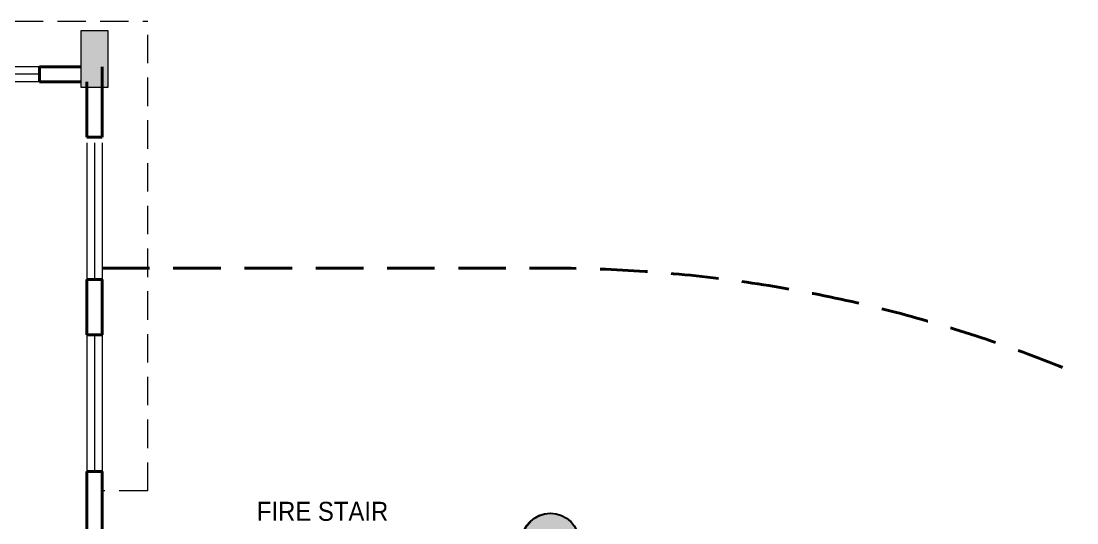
# Model space of a CAD drawing. Header units: inches. Extents: x 150067 to 167379, y -92057 to -49035.
# Drawn here: x 164591 to 165980, y -63470 to -62810 of the extents above; entities that cross this region are included whole.
import ezdxf

# ---------------------------------------------------------------- set-up
doc = ezdxf.new("R2010")
doc.units = ezdxf.units.IN
doc.header["$LTSCALE"] = 0.1
doc.header["$MEASUREMENT"] = 0
doc.linetypes.add('HIDDEN', pattern=[0.375, 0.25, -0.125])
for name, color, linetype, lineweight in [('DOOR', 10, 'Continuous', 15), ('Layer4', 10, 'Continuous', 25), ('thin ha', 253, 'Continuous', 5), ('wall', 6, 'Continuous', 40), ('win', 102, 'Continuous', 20)]:
    doc.layers.add(name, color=color, linetype=linetype, lineweight=lineweight)
doc.layers.add('TEXT', color=7, linetype='Continuous')
doc.styles.add('DUTCH', font='arial.ttf')

msp = doc.modelspace()

# ---------------------------------------------------------------- hatches: boundary and pattern name
at = {"layer": 'Layer4', "linetype": 'Continuous', "ltscale": 0.1}
h = msp.add_hatch(color=7, dxfattribs=at)
edge = h.paths.add_edge_path()
edge.add_arc((165287.63, -63494.84), 37.5, 0, 360)
at = {"layer": 'thin ha', "linetype": 'Continuous', "lineweight": 20, "ltscale": 0.1}
msp.add_hatch(color=2, dxfattribs=at).paths.add_polyline_path([(164670.13, -62822.34), (164705.13, -62822.34), (164705.13, -62897.34), (164670.13, -62897.34)])
h = msp.add_hatch(color=2, dxfattribs=at)
edge = h.paths.add_edge_path()
edge.add_arc((165287.13, -63494.84), 38, 0, 360)

# ---------------------------------------------------------------- linework, layer by layer
at = {"layer": 'DOOR', "linetype": 'HIDDEN', "ltscale": 1500}
for p, q in [((157720.09, -62809.84, 23680.86), (164757.63, -62809.84, 23680.86)), ((164757.63, -63427.81, 23680.86), (164757.63, -62809.84, 23680.86)), ((164757.63, -63427.81, 23680.86), (164697.63, -63427.81, 23680.86))]:
    msp.add_line(p, q, dxfattribs=at)
at = {"layer": 'Layer4', "color": 7, "linetype": 'Continuous', "ltscale": 0.1}
msp.add_circle((165287.63, -63494.84, 23680.86), 37.5, dxfattribs=at)
at = {"layer": 'thin ha', "color": 2, "linetype": 'Continuous', "lineweight": 20, "ltscale": 0.1, "elevation": 23680.86}
msp.add_lwpolyline([(164670.13, -62822.34), (164705.13, -62822.34), (164705.13, -62897.34), (164670.13, -62897.34)], close=True, dxfattribs=at)
at = {"layer": 'thin ha', "color": 2, "linetype": 'Continuous', "lineweight": 20, "ltscale": 0.1}
msp.add_circle((165287.13, -63494.84, 23680.86), 38, dxfattribs=at)
at = {"layer": 'wall', "linetype": 'Continuous', "ltscale": 0.1}
for p, q in [((164615.12, -62869.84, 23680.86), (164670.13, -62869.84, 23680.86)), ((164615.12, -62869.84, 23680.86), (164670.13, -62869.84, 23680.86)), ((164615.12, -62869.84, 23680.86), (164615.12, -62889.84, 23680.86)), ((164697.59, -62962.44, 23680.86), (164697.59, -62869.84, 23680.86)), ((164697.59, -62962.44, 23680.86), (164697.59, -62869.84, 23680.86)), ((164615.12, -62889.84, 23680.86), (164670.13, -62889.84, 23680.86)), ((164615.12, -62889.84, 23680.86), (164670.13, -62889.84, 23680.86)), ((164677.59, -62962.44, 23680.86), (164677.59, -62889.84, 23680.86)), ((164697.59, -62962.44, 23680.86), (164677.59, -62962.44, 23680.86)), ((164677.59, -63222.54, 23680.86), (164677.59, -63149.94, 23680.86)), ((164677.59, -63222.54, 23680.86), (164677.59, -63149.94, 23680.86)), ((164677.59, -63222.54, 23680.86), (164677.59, -63149.94, 23680.86)), ((164677.59, -63222.54, 23680.86), (164677.59, -63149.94, 23680.86)), ((164677.59, -63222.54, 23680.86), (164677.59, -63149.94, 23680.86)), ((164677.59, -63149.94, 23680.86), (164697.59, -63149.94, 23680.86)), ((164697.59, -63222.54, 23680.86), (164697.59, -63149.94, 23680.86)), ((164697.59, -63222.54, 23680.86), (164697.59, -63149.94, 23680.86)), ((164697.59, -63222.54, 23680.86), (164697.59, -63149.94, 23680.86)), ((164697.59, -63222.54, 23680.86), (164697.59, -63149.94, 23680.86)), ((164697.59, -63222.54, 23680.86), (164697.59, -63149.94, 23680.86)), ((164697.59, -63222.54, 23680.86), (164697.59, -63149.94, 23680.86)), ((164697.59, -63222.54, 23680.86), (164697.59, -63149.94, 23680.86)), ((164697.59, -63222.54, 23680.86), (164697.59, -63149.94, 23680.86)), ((164697.59, -63222.54, 23680.86), (164677.59, -63222.54, 23680.86)), ((164677.59, -64154.84, 23680.86), (164677.59, -63402.54, 23680.86)), ((164677.59, -63402.54, 23680.86), (164697.59, -63402.54, 23680.86)), ((164697.59, -63484.84, 23680.86), (164697.59, -63402.54, 23680.86)), ((164697.59, -63484.84, 23680.86), (164697.59, -63402.54, 23680.86))]:
    msp.add_line(p, q, dxfattribs=at)
at = {"layer": 'wall', "color": 252, "linetype": 'HIDDEN', "ltscale": 2500}
msp.add_line((164697.59, -63134.84, 23680.86), (165285.82, -63134.84, 23680.86), dxfattribs=at)
msp.add_arc((165287.63, -64936.09, 23680.86), 1801.25, 270, 90.33679, dxfattribs=at)
at = {"layer": 'win'}
for p, q in [((164615.12, -62869.84, 23680.86), (164315.12, -62869.84, 23680.86)), ((164615.12, -62879.84, 23680.86), (164315.12, -62879.84, 23680.86)), ((164615.12, -62889.84, 23680.86), (164315.12, -62889.84, 23680.86)), ((164677.59, -62969.94, 23680.86), (164677.59, -63149.94, 23680.86)), ((164687.59, -62969.94, 23680.86), (164687.59, -63149.94, 23680.86)), ((164697.59, -62969.94, 23680.86), (164697.59, -63149.94, 23680.86)), ((164677.59, -63222.54, 23680.86), (164677.59, -63402.54, 23680.86)), ((164687.59, -63222.54, 23680.86), (164687.59, -63402.54, 23680.86)), ((164697.59, -63222.54, 23680.86), (164697.59, -63402.54, 23680.86))]:
    msp.add_line(p, q, dxfattribs=at)

# ---------------------------------------------------------------- texts
at = {"layer": 'TEXT', "style": 'DUTCH', "width": 0.9}
msp.add_text('FIRE STAIR', height=25, dxfattribs=at).set_placement((164901.25, -63467.23, 23680.86))

doc.saveas('drawing.dxf')
